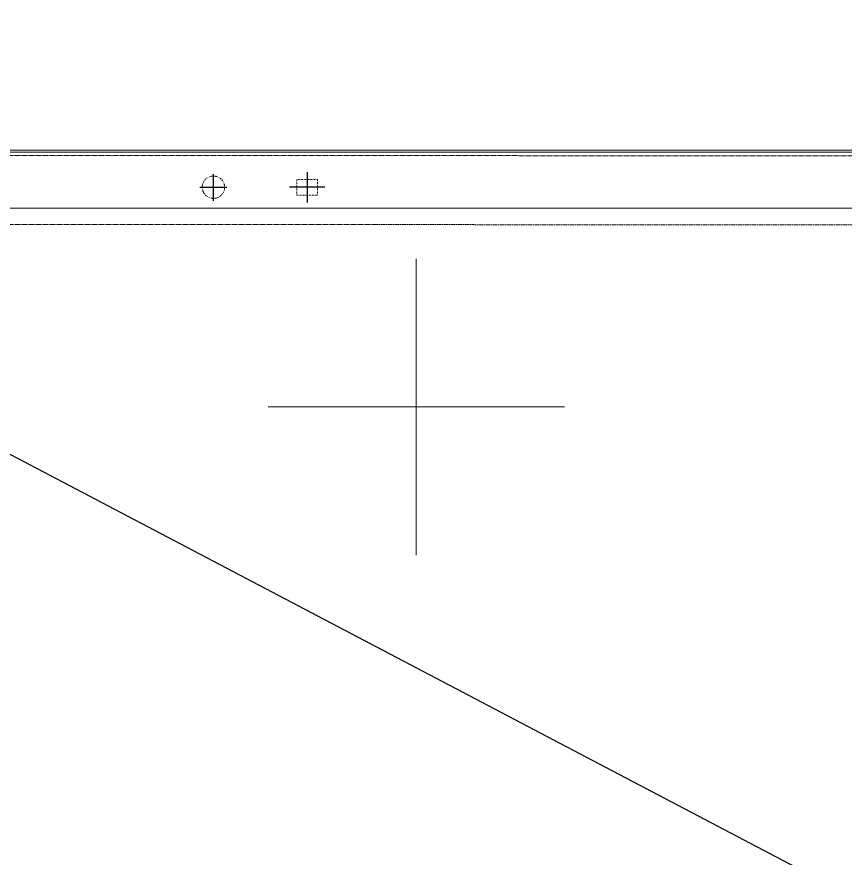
# Model space of a CAD drawing. Header units: millimetres. Extents: x 845401 to 948039, y 511594 to 550263.
# Drawn here: x 902133.5 to 902577.3, y 536893.3 to 537344.3 of the extents above; entities that cross this region are included whole.
import ezdxf

# ---------------------------------------------------------------- set-up
doc = ezdxf.new("R2010")
doc.units = ezdxf.units.MM
doc.linetypes.add('CENTER', pattern=[0])
doc.linetypes.add('DASHED', pattern=[0.75, 0.5, -0.25])
for name, color, linetype in [('00', 7, 'Continuous'), ('3中心线层', 1, 'CENTER'), ('4文字层', 3, 'Continuous'), ('4虚线层', 6, 'DASHED')]:
    doc.layers.add(name, color=color, linetype=linetype)
doc.layers.add('A-剖-0.10mm.......SECT-L01', color=255, linetype='Continuous', lineweight=18)
doc.layers.add('物流设备', color=7, linetype='Continuous', lineweight=5)

# ---------------------------------------------------------------- blocks, each defined once
blk = doc.blocks.new('*U100537')
at = {"color": 2}
blk.add_lwpolyline([(0, 630), (7920.6, 630), (7920.6, 830), (0, 830)], close=True, dxfattribs=at)
at = {"color": 1}
blk.add_lwpolyline([(0, -630), (7920.6, -630), (7920.6, 630), (0, 630)], close=True, dxfattribs=at)
at = {"color": 4}
blk.add_lwpolyline([(0, -600), (7920.6, -600), (7920.6, 600), (0, 600)], close=True, dxfattribs=at)
for tag, p in [('设备编号', (485.24, 55.29)), ('设备高度', (489.75, -155.56))]:
    blk.add_attdef(tag, p, '', height=100)
at = {"flags": 1}
blk.add_attdef('设备类型', (14421.9, -37.08), '', height=100, dxfattribs=at)
blk = doc.blocks.new('*U100479')
at = {"color": 7, "linetype": 'Continuous', "lineweight": 25}
blk.add_line((-1886.94, 1662.02), (-2857.14, 1662.02), dxfattribs=at)
at = {"layer": '3中心线层'}
for p, q in [((-2242.14, 1650.17), (-2242.14, 1633.87)), ((-2191.94, 1634.77), (-2191.94, 1648.99)), ((-2251.64, 1642.02), (-2232.64, 1642.02)), ((-2199.19, 1641.88), (-2184.69, 1641.88))]:
    blk.add_line(p, q, dxfattribs=at)
at = {"layer": '4虚线层', "linetype": 'DASHED', "lineweight": 18}
for p, q in [((-1886.94, 1659.02), (-2857.14, 1659.02)), ((-1889.94, 1622.02), (-2854.14, 1622.02))]:
    blk.add_line(p, q, dxfattribs=at)
at = {"layer": '4虚线层', "linetype": 'DASHED', "lineweight": 18, "ltscale": 0.2}
blk.add_lwpolyline([(-2247.64, 1646.17), (-2236.64, 1646.17), (-2236.64, 1637.87), (-2247.64, 1637.87)], close=True, dxfattribs=at)
blk.add_circle((-2191.94, 1642.02), 6, dxfattribs=at)
blk = doc.blocks.new('C线')
at = {"layer": '4文字层'}
blk.add_line((984888.56, 475480.32, -3.59), (983688.68, 476110.93, -3.59), dxfattribs=at)
at = {"xscale": -1, "rotation": 359.9712527628268}
blk.add_blockref('*U100479', (981915.9, 474449.8, -3.59), dxfattribs=at)
at = {"layer": '物流设备', "color": 0}
blk.add_blockref('*U100537', (979688.08, 475479.52, 25.38), dxfattribs=at)
blk = doc.blocks.new('BC线平台')
at = {"layer": 'A-剖-0.10mm.......SECT-L01'}
h = blk.add_hatch(dxfattribs=at)
h.set_pattern_fill('CROSS', color=2, scale=50)
h.set_pattern_definition([(0, (691447.87, 341554.85), (317.5, 317.5), [158.75, -476.25]), (90, (691527.24, 341475.47), (-317.5, 317.5), [158.75, -476.25])])
h.paths.add_polyline_path([(772874.46, 370095.42), (786169.72, 370095.42), (786169.72, 367097.04), (772874.46, 367097.04)])

msp = doc.modelspace()

# ---------------------------------------------------------------- block references
at = {"layer": '00'}
for name, p in [('BC线平台', (120688.34, 168041.31, -0.98)), ('C线', (-81869.83, 61162.22))]:
    msp.add_blockref(name, p, dxfattribs=at)

doc.saveas('drawing.dxf')
